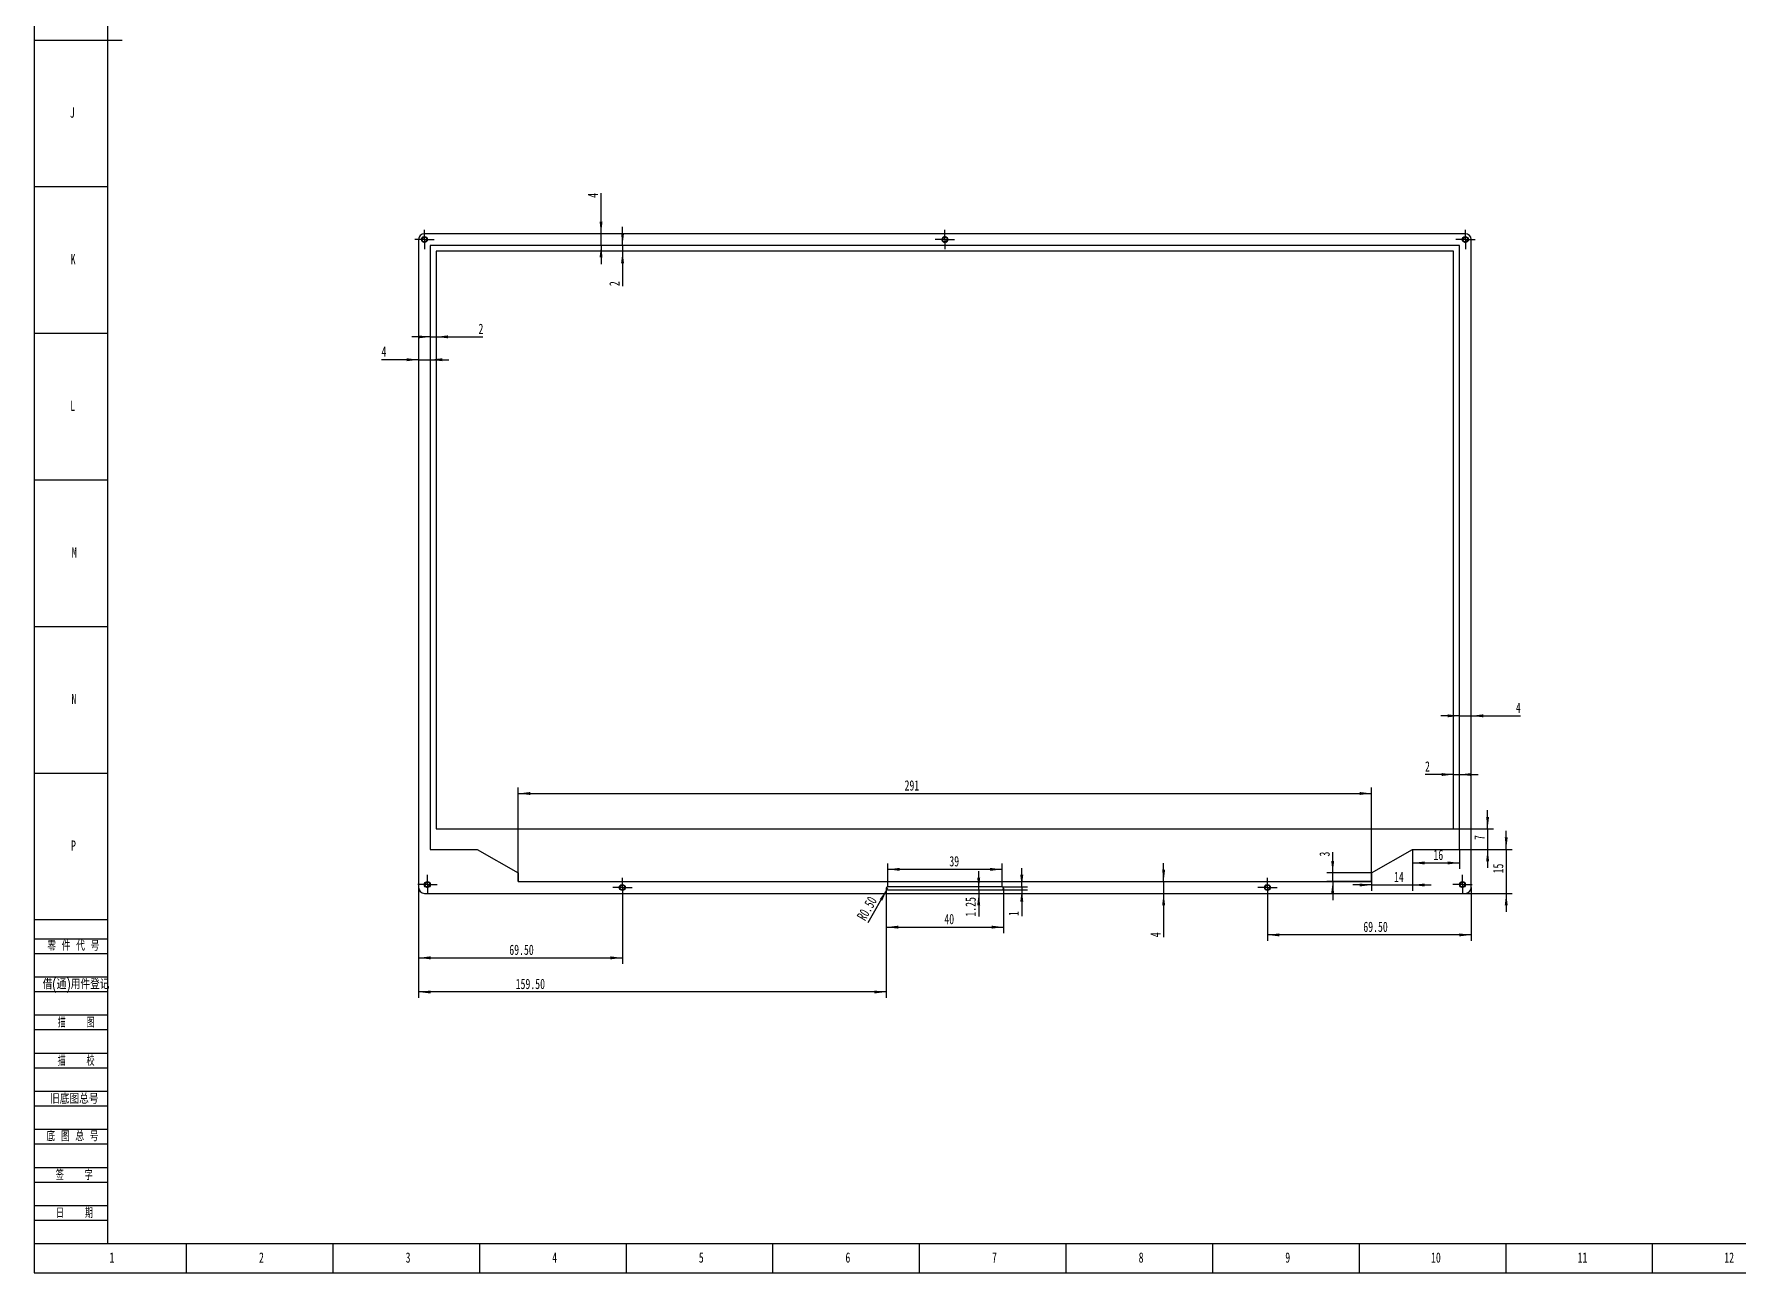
# Model space of a CAD drawing. Header units: millimetres. Extents: x 0 to 1189, y 0 to 841.
# Drawn here: x 0 to 581, y 0 to 423 of the extents above; entities that cross this region are included whole.
import ezdxf

# ---------------------------------------------------------------- set-up
doc = ezdxf.new("R2010")
doc.units = ezdxf.units.MM
doc.linetypes.add('HIDDEN', pattern=[1.905, 1.27, -0.635])
for name, color, linetype in [('10', 7, 'Continuous'), ('5', 7, 'Continuous'), ('9', 7, 'Continuous')]:
    doc.layers.add(name, color=color, linetype=linetype)
doc.styles.add('SLDTEXTSTYLE0', font='TXT', dxfattribs={"width": 0.7, "bigfont": 'bigfont'})
doc.styles.add('SLDTEXTSTYLE2', font='TXT', dxfattribs={"width": 0.614286, "bigfont": 'bigfont'})
doc.styles.add('SLDTEXTSTYLE4', font='TXT', dxfattribs={"width": 0.566667, "bigfont": 'bigfont'})
doc.styles.add('SLDTEXTSTYLE5', font='TXT', dxfattribs={"width": 0.7})
doc.dimstyles.new('SLDDIMSTYLE0', dxfattribs={"dimtxt": 3.5, "dimasz": 4.08, "dimexe": 0, "dimexo": 0.0625, "dimgap": 0.875, "dimtad": 2, "dimrnd": 1e-09, "dimzin": 12, "dimdsep": 46, "dimtxsty": 'SLDTEXTSTYLE5', "dimsah": 1, "dimcen": 0.09, "dimadec": 0, "dimazin": 3, "dimtfac": 1, "dimtmove": 0, "dimatfit": 0, "dimfxl": 0, "dimfrac": 2, "dimtolj": 1, "dimtzin": 12, "dimarcsym": 0})
doc.dimstyles.new('SLDDIMSTYLE1', dxfattribs={"dimtxt": 3.5, "dimasz": 4.08, "dimexe": 0, "dimexo": 0.0625, "dimgap": 0.875, "dimtad": 2, "dimrnd": 1e-09, "dimzin": 12, "dimdsep": 46, "dimtxsty": 'SLDTEXTSTYLE5', "dimsah": 1, "dimcen": 0.09, "dimadec": 0, "dimazin": 3, "dimtfac": 1, "dimtofl": 0, "dimtmove": 0, "dimatfit": 3, "dimfxl": 0, "dimfrac": 2, "dimtolj": 1, "dimtzin": 12, "dimarcsym": 0})
doc.dimstyles.new('SLDDIMSTYLE3', dxfattribs={"dimtxt": 3.5, "dimasz": 4.08, "dimexe": 0, "dimexo": 0.0625, "dimgap": 0.875, "dimtad": 2, "dimrnd": 1e-09, "dimzin": 4, "dimdsep": 46, "dimtxsty": 'SLDTEXTSTYLE5', "dimsah": 1, "dimcen": 0.09, "dimadec": 0, "dimazin": 1, "dimtfac": 1, "dimtofl": 0, "dimtmove": 0, "dimatfit": 3, "dimfxl": 0, "dimfrac": 2, "dimtolj": 1, "dimtzin": 12, "dimarcsym": 0})
doc.dimstyles.new('SLDDIMSTYLE4', dxfattribs={"dimtxt": 3.5, "dimasz": 4.08, "dimexe": 0, "dimexo": 0.0625, "dimgap": 0.875, "dimtad": 2, "dimrnd": 1e-09, "dimzin": 0, "dimdsep": 46, "dimtxsty": 'SLDTEXTSTYLE5', "dimsah": 1, "dimcen": 0, "dimadec": 0, "dimazin": 0, "dimtfac": 1, "dimtofl": 0, "dimtmove": 0, "dimatfit": 3, "dimfxl": 0, "dimfrac": 2, "dimtolj": 1, "dimtzin": 12, "dimarcsym": 0})

# ---------------------------------------------------------------- blocks, each defined once
blk = doc.blocks.new('_D_20')
at = {"layer": '10'}
for q in [(284.29, 119.36), (291.13, 131.21)]:
    blk.add_line((290.88, 130.78), q, dxfattribs=at)
blk.add_solid([(290.88, 130.78), (288.4, 127.5), (289.28, 126.99)], dxfattribs=at)
at = {"layer": '10', "insert": (280.42, 121.59), "char_height": 3.5, "attachment_point": 1, "rotation": 60, "style": 'SLDTEXTSTYLE5'}
blk.add_mtext('R0.50', dxfattribs=at)
blk = doc.blocks.new('_D_21')
at = {"layer": '10'}
for p, q in [((291.13, 131.71), (291.13, 139.64)), ((330.13, 131.71), (330.13, 139.64)), ((330.13, 137.64), (291.13, 137.64))]:
    blk.add_line(p, q, dxfattribs=at)
for points in [[(291.13, 137.64), (295.21, 137.14), (295.21, 138.15)], [(330.13, 137.64), (326.05, 138.15), (326.05, 137.14)]]:
    blk.add_solid(points, dxfattribs=at)
at = {"layer": '10', "insert": (312.14, 142.16), "char_height": 3.5, "attachment_point": 1, "style": 'SLDTEXTSTYLE5'}
blk.add_mtext('39', dxfattribs=at)
blk = doc.blocks.new('_D_22')
at = {"layer": '10'}
for p, q in [((290.63, 131.21), (290.63, 115.93)), ((330.63, 131.21), (330.63, 115.93)), ((290.63, 117.93), (330.63, 117.93))]:
    blk.add_line(p, q, dxfattribs=at)
for points in [[(290.63, 117.93), (294.71, 117.43), (294.71, 118.44)], [(330.63, 117.93), (326.55, 118.44), (326.55, 117.43)]]:
    blk.add_solid(points, dxfattribs=at)
at = {"layer": '10', "insert": (310.44, 122.45), "char_height": 3.5, "attachment_point": 1, "style": 'SLDTEXTSTYLE5'}
blk.add_mtext('40', dxfattribs=at)
blk = doc.blocks.new('_D_23')
at = {"layer": '10'}
for p, q in [((336.85, 131.71), (336.85, 138.06)), ((330.13, 131.71), (338.85, 131.71)), ((330.13, 130.71), (338.85, 130.71)), ((336.85, 131.71), (336.85, 130.71)), ((336.85, 130.71), (336.85, 121.72))]:
    blk.add_line(p, q, dxfattribs=at)
for points in [[(336.85, 131.71), (337.36, 135.79), (336.34, 135.79)], [(336.85, 130.71), (336.34, 126.63), (337.36, 126.63)]]:
    blk.add_solid(points, dxfattribs=at)
at = {"layer": '10', "insert": (332.34, 121.72), "char_height": 3.5, "attachment_point": 1, "rotation": 90, "style": 'SLDTEXTSTYLE5'}
blk.add_mtext('1', dxfattribs=at)
blk = doc.blocks.new('_D_24')
at = {"layer": '10'}
for p, q in [((470.13, 144.46), (470.13, 137.83)), ((470.13, 139.83), (486.13, 139.83)), ((486.13, 144.46), (486.13, 137.83))]:
    blk.add_line(p, q, dxfattribs=at)
for points in [[(470.13, 139.83), (474.21, 139.32), (474.21, 140.34)], [(486.13, 139.83), (482.05, 140.34), (482.05, 139.32)]]:
    blk.add_solid(points, dxfattribs=at)
at = {"layer": '10', "insert": (477.24, 144.34), "char_height": 3.5, "attachment_point": 1, "style": 'SLDTEXTSTYLE5'}
blk.add_mtext('16', dxfattribs=at)
blk = doc.blocks.new('_D_25')
at = {"layer": '10'}
for p, q in [((442.88, 136.46), (442.88, 143.54)), ((456.13, 136.46), (440.88, 136.46)), ((442.88, 133.46), (442.88, 136.46)), ((456.13, 133.46), (440.88, 133.46)), ((442.88, 133.46), (442.88, 127.11))]:
    blk.add_line(p, q, dxfattribs=at)
for points in [[(442.88, 136.46), (443.39, 140.54), (442.37, 140.54)], [(442.88, 133.46), (442.37, 129.38), (443.39, 129.38)]]:
    blk.add_solid(points, dxfattribs=at)
at = {"layer": '10', "insert": (438.37, 142.01), "char_height": 3.5, "attachment_point": 1, "rotation": 90, "style": 'SLDTEXTSTYLE5'}
blk.add_mtext('3', dxfattribs=at)
blk = doc.blocks.new('_D_26')
at = {"layer": '10'}
for p, q in [((165.13, 133.46), (165.13, 165.52)), ((165.13, 163.52), (456.13, 163.52)), ((456.13, 133.46), (456.13, 165.52))]:
    blk.add_line(p, q, dxfattribs=at)
for points in [[(165.13, 163.52), (169.21, 163.01), (169.21, 164.03)], [(456.13, 163.52), (452.05, 164.03), (452.05, 163.01)]]:
    blk.add_solid(points, dxfattribs=at)
at = {"layer": '10', "insert": (296.87, 168.03), "char_height": 3.5, "attachment_point": 1, "style": 'SLDTEXTSTYLE5'}
blk.add_mtext('291', dxfattribs=at)
blk = doc.blocks.new('_D_27')
at = {"layer": '10'}
for p, q in [((470.13, 144.46), (470.13, 130.32)), ((456.13, 136.46), (456.13, 130.32)), ((456.13, 132.32), (449.78, 132.32)), ((456.13, 132.32), (470.13, 132.32)), ((470.13, 132.32), (476.48, 132.32))]:
    blk.add_line(p, q, dxfattribs=at)
for points in [[(456.13, 132.32), (452.05, 132.82), (452.05, 131.81)], [(470.13, 132.32), (474.21, 131.81), (474.21, 132.82)]]:
    blk.add_solid(points, dxfattribs=at)
at = {"layer": '10', "insert": (463.8, 136.83), "char_height": 3.5, "attachment_point": 1, "style": 'SLDTEXTSTYLE5'}
blk.add_mtext('14', dxfattribs=at)
blk = doc.blocks.new('_D_28')
at = {"layer": '10'}
for p, q in [((502.06, 144.46), (502.06, 150.81)), ((486.13, 144.46), (504.06, 144.46)), ((502.06, 144.46), (502.06, 129.46)), ((488.13, 129.46), (504.06, 129.46)), ((502.06, 129.46), (502.06, 123.11))]:
    blk.add_line(p, q, dxfattribs=at)
for points in [[(502.06, 144.46), (502.57, 148.54), (501.56, 148.54)], [(502.06, 129.46), (501.56, 125.38), (502.57, 125.38)]]:
    blk.add_solid(points, dxfattribs=at)
at = {"layer": '10', "insert": (497.55, 136.27), "char_height": 3.5, "attachment_point": 1, "rotation": 90, "style": 'SLDTEXTSTYLE5'}
blk.add_mtext('15', dxfattribs=at)
blk = doc.blocks.new('_D_29')
at = {"layer": '10'}
for p, q in [((495.72, 151.46), (495.72, 157.81)), ((484.13, 151.46), (497.72, 151.46)), ((495.72, 151.46), (495.72, 144.46)), ((486.13, 144.46), (497.72, 144.46)), ((495.72, 144.46), (495.72, 138.11))]:
    blk.add_line(p, q, dxfattribs=at)
for points in [[(495.72, 151.46), (496.23, 155.54), (495.21, 155.54)], [(495.72, 144.46), (495.21, 140.38), (496.23, 140.38)]]:
    blk.add_solid(points, dxfattribs=at)
at = {"layer": '10', "insert": (491.21, 147.65), "char_height": 3.5, "attachment_point": 1, "rotation": 90, "style": 'SLDTEXTSTYLE5'}
blk.add_mtext('7', dxfattribs=at)
blk = doc.blocks.new('_D_30')
at = {"layer": '10'}
for p, q in [((484.13, 169.99), (474.38, 169.99)), ((484.13, 169.99), (486.13, 169.99)), ((486.13, 169.99), (492.48, 169.99))]:
    blk.add_line(p, q, dxfattribs=at)
for points in [[(484.13, 169.99), (480.05, 170.49), (480.05, 169.48)], [(486.13, 169.99), (490.21, 169.48), (490.21, 170.49)]]:
    blk.add_solid(points, dxfattribs=at)
at = {"layer": '10', "insert": (474.38, 174.5), "char_height": 3.5, "attachment_point": 1, "style": 'SLDTEXTSTYLE5'}
blk.add_mtext('2', dxfattribs=at)
blk = doc.blocks.new('_D_31')
at = {"layer": '10'}
for p, q in [((486.13, 190), (479.78, 190)), ((486.13, 190), (490.13, 190)), ((490.13, 190), (506.9, 190))]:
    blk.add_line(p, q, dxfattribs=at)
for points in [[(486.13, 190), (482.05, 190.51), (482.05, 189.5)], [(490.13, 190), (494.21, 189.5), (494.21, 190.51)]]:
    blk.add_solid(points, dxfattribs=at)
at = {"layer": '10', "insert": (505.37, 194.52), "char_height": 3.5, "attachment_point": 1, "style": 'SLDTEXTSTYLE5'}
blk.add_mtext('4', dxfattribs=at)
blk = doc.blocks.new('_D_32')
at = {"layer": '10'}
for p, q in [((385.23, 133.46), (385.23, 139.81)), ((385.23, 133.46), (385.23, 129.46)), ((385.23, 129.46), (385.23, 114.53))]:
    blk.add_line(p, q, dxfattribs=at)
for points in [[(385.23, 133.46), (385.74, 137.54), (384.72, 137.54)], [(385.23, 129.46), (384.72, 125.38), (385.74, 125.38)]]:
    blk.add_solid(points, dxfattribs=at)
at = {"layer": '10', "insert": (380.72, 114.53), "char_height": 3.5, "attachment_point": 1, "rotation": 90, "style": 'SLDTEXTSTYLE5'}
blk.add_mtext('4', dxfattribs=at)
blk = doc.blocks.new('_D_33')
at = {"layer": '10'}
for p, q in [((193.36, 354.46), (193.36, 368.22)), ((193.36, 350.46), (193.36, 354.46)), ((193.36, 350.46), (193.36, 344.11))]:
    blk.add_line(p, q, dxfattribs=at)
for points in [[(193.36, 354.46), (193.87, 358.54), (192.86, 358.54)], [(193.36, 350.46), (192.86, 346.38), (193.87, 346.38)]]:
    blk.add_solid(points, dxfattribs=at)
at = {"layer": '10', "insert": (188.85, 366.69), "char_height": 3.5, "attachment_point": 1, "rotation": 90, "style": 'SLDTEXTSTYLE5'}
blk.add_mtext('4', dxfattribs=at)
blk = doc.blocks.new('_D_34')
at = {"layer": '10'}
for p, q in [((200.69, 350.46), (200.69, 356.81)), ((200.69, 350.46), (200.69, 348.46)), ((200.69, 348.46), (200.69, 336.58))]:
    blk.add_line(p, q, dxfattribs=at)
for points in [[(200.69, 350.46), (201.2, 354.54), (200.18, 354.54)], [(200.69, 348.46), (200.18, 344.38), (201.2, 344.38)]]:
    blk.add_solid(points, dxfattribs=at)
at = {"layer": '10', "insert": (196.18, 336.58), "char_height": 3.5, "attachment_point": 1, "rotation": 90, "style": 'SLDTEXTSTYLE5'}
blk.add_mtext('2', dxfattribs=at)
blk = doc.blocks.new('_D_35')
at = {"layer": '10'}
for p, q in [((135.13, 319.26), (128.78, 319.26)), ((135.13, 319.26), (137.13, 319.26)), ((137.13, 319.26), (153.1, 319.26))]:
    blk.add_line(p, q, dxfattribs=at)
for points in [[(135.13, 319.26), (131.05, 319.77), (131.05, 318.75)], [(137.13, 319.26), (141.21, 318.75), (141.21, 319.77)]]:
    blk.add_solid(points, dxfattribs=at)
at = {"layer": '10', "insert": (151.56, 323.77), "char_height": 3.5, "attachment_point": 1, "style": 'SLDTEXTSTYLE5'}
blk.add_mtext('2', dxfattribs=at)
blk = doc.blocks.new('_D_36')
at = {"layer": '10'}
for p, q in [((131.13, 311.47), (118.47, 311.47)), ((131.13, 311.47), (135.13, 311.47)), ((135.13, 311.47), (141.48, 311.47))]:
    blk.add_line(p, q, dxfattribs=at)
for points in [[(131.13, 311.47), (127.05, 311.97), (127.05, 310.96)], [(135.13, 311.47), (139.21, 310.96), (139.21, 311.97)]]:
    blk.add_solid(points, dxfattribs=at)
at = {"layer": '10', "insert": (118.47, 315.98), "char_height": 3.5, "attachment_point": 1, "style": 'SLDTEXTSTYLE5'}
blk.add_mtext('4', dxfattribs=at)
blk = doc.blocks.new('_D_37')
at = {"layer": '10'}
for p, q in [((420.63, 128.16), (420.63, 113.3)), ((490.13, 131.46), (490.13, 113.3)), ((490.13, 115.3), (420.63, 115.3))]:
    blk.add_line(p, q, dxfattribs=at)
for points in [[(420.63, 115.3), (424.71, 114.79), (424.71, 115.8)], [(490.13, 115.3), (486.05, 115.8), (486.05, 114.79)]]:
    blk.add_solid(points, dxfattribs=at)
at = {"layer": '10', "insert": (453.33, 119.81), "char_height": 3.5, "attachment_point": 1, "style": 'SLDTEXTSTYLE5'}
blk.add_mtext('69.50', dxfattribs=at)
blk = doc.blocks.new('_D_38')
at = {"layer": '10'}
for p, q in [((131.13, 131.46), (131.13, 105.46)), ((200.63, 128.16), (200.63, 105.46)), ((131.13, 107.46), (200.63, 107.46))]:
    blk.add_line(p, q, dxfattribs=at)
for points in [[(131.13, 107.46), (135.21, 106.95), (135.21, 107.97)], [(200.63, 107.46), (196.55, 107.97), (196.55, 106.95)]]:
    blk.add_solid(points, dxfattribs=at)
at = {"layer": '10', "insert": (162.07, 111.97), "char_height": 3.5, "attachment_point": 1, "style": 'SLDTEXTSTYLE5'}
blk.add_mtext('69.50', dxfattribs=at)
blk = doc.blocks.new('_D_39')
at = {"layer": '10'}
for p, q in [((131.13, 131.46), (131.13, 93.82)), ((290.63, 131.21), (290.63, 93.82)), ((290.63, 95.82), (131.13, 95.82))]:
    blk.add_line(p, q, dxfattribs=at)
for points in [[(131.13, 95.82), (135.21, 95.31), (135.21, 96.32)], [(290.63, 95.82), (286.55, 96.32), (286.55, 95.31)]]:
    blk.add_solid(points, dxfattribs=at)
at = {"layer": '10', "insert": (164.25, 100.33), "char_height": 3.5, "attachment_point": 1, "style": 'SLDTEXTSTYLE5'}
blk.add_mtext('159.50', dxfattribs=at)
blk = doc.blocks.new('_D_40')
at = {"layer": '10'}
for p, q in [((322.16, 130.71), (322.16, 137.06)), ((322.16, 130.71), (322.16, 129.46)), ((322.16, 129.46), (322.16, 121.52))]:
    blk.add_line(p, q, dxfattribs=at)
for points in [[(322.16, 130.71), (322.67, 134.79), (321.65, 134.79)], [(322.16, 129.46), (321.65, 125.38), (322.67, 125.38)]]:
    blk.add_solid(points, dxfattribs=at)
at = {"layer": '10', "insert": (317.65, 121.52), "char_height": 3.5, "attachment_point": 1, "rotation": 90, "style": 'SLDTEXTSTYLE5'}
blk.add_mtext('1.25', dxfattribs=at)
blk = doc.blocks.new('SW_CENTERMARKSYMBOL_7')
at = {"layer": '10', "color": 0}
for p, q in [((-2.5, 0), (-3.3, 0)), ((0, 0), (-2.5, 0)), ((0, 2.5), (0, 3.3)), ((0, 0), (0, 2.5)), ((0, 0), (0, -2.5)), ((0, 0), (2.5, 0)), ((2.5, 0), (3.3, 0)), ((0, -2.5), (0, -3.3))]:
    blk.add_line(p, q, dxfattribs=at)
blk = doc.blocks.new('SW_CENTERMARKSYMBOL_8')
at = {"layer": '10', "color": 0}
for p, q in [((-2.5, 0), (-3.3, 0)), ((0, 0), (-2.5, 0)), ((0, 2.5), (0, 3.3)), ((0, 0), (0, 2.5)), ((0, 0), (0, -2.5)), ((0, 0), (2.5, 0)), ((2.5, 0), (3.3, 0)), ((0, -2.5), (0, -3.3))]:
    blk.add_line(p, q, dxfattribs=at)
blk = doc.blocks.new('SW_CENTERMARKSYMBOL_9')
at = {"layer": '10', "color": 0}
for p, q in [((-2.5, 0), (-3.3, 0)), ((0, 0), (-2.5, 0)), ((0, 2.5), (0, 3.3)), ((0, 0), (0, 2.5)), ((0, 0), (0, -2.5)), ((0, 0), (2.5, 0)), ((2.5, 0), (3.3, 0)), ((0, -2.5), (0, -3.3))]:
    blk.add_line(p, q, dxfattribs=at)
blk = doc.blocks.new('SW_CENTERMARKSYMBOL_10')
at = {"layer": '10', "color": 0}
for p, q in [((-2.5, 0), (-3.3, 0)), ((0, 0), (-2.5, 0)), ((0, 2.5), (0, 3.3)), ((0, 0), (0, 2.5)), ((0, 0), (0, -2.5)), ((0, 0), (2.5, 0)), ((2.5, 0), (3.3, 0)), ((0, -2.5), (0, -3.3))]:
    blk.add_line(p, q, dxfattribs=at)
blk = doc.blocks.new('SW_CENTERMARKSYMBOL_11')
at = {"layer": '10', "color": 0}
for p, q in [((-2.5, 0), (-3.3, 0)), ((0, 0), (-2.5, 0)), ((0, 2.5), (0, 3.3)), ((0, 0), (0, 2.5)), ((0, 0), (0, -2.5)), ((0, 0), (2.5, 0)), ((2.5, 0), (3.3, 0)), ((0, -2.5), (0, -3.3))]:
    blk.add_line(p, q, dxfattribs=at)
blk = doc.blocks.new('SW_CENTERMARKSYMBOL_12')
at = {"layer": '10', "color": 0}
for p, q in [((-2.5, 0), (-3.3, 0)), ((0, 0), (-2.5, 0)), ((0, 2.5), (0, 3.3)), ((0, 0), (0, 2.5)), ((0, 0), (0, -2.5)), ((0, 0), (2.5, 0)), ((2.5, 0), (3.3, 0)), ((0, -2.5), (0, -3.3))]:
    blk.add_line(p, q, dxfattribs=at)
blk = doc.blocks.new('SW_CENTERMARKSYMBOL_13')
at = {"layer": '10', "color": 0}
for p, q in [((-2.5, 0), (-3.3, 0)), ((0, 0), (-2.5, 0)), ((0, 2.5), (0, 3.3)), ((0, 0), (0, 2.5)), ((0, 0), (0, -2.5)), ((0, 0), (2.5, 0)), ((2.5, 0), (3.3, 0)), ((0, -2.5), (0, -3.3))]:
    blk.add_line(p, q, dxfattribs=at)

msp = doc.modelspace()

# ---------------------------------------------------------------- linework, layer by layer
at = {"color": 7, "linetype": 'Continuous', "lineweight": 25}
for p, q in [((131.134, 352.46), (131.134, 131.46)), ((488.134, 354.46), (133.134, 354.46)), ((486.134, 350.46), (135.134, 350.46)), ((135.134, 350.46), (135.134, 144.46)), ((486.134, 144.46), (486.134, 350.46)), ((490.134, 131.46), (490.134, 352.46)), ((484.134, 348.46), (137.134, 348.46)), ((137.134, 348.46), (137.134, 151.46)), ((484.134, 151.46), (484.134, 348.46)), ((137.134, 151.46), (484.134, 151.46)), ((135.134, 144.46), (151.134, 144.46)), ((151.134, 144.46), (165.134, 136.46)), ((456.134, 136.46), (470.134, 144.46)), ((470.134, 144.46), (486.134, 144.46)), ((165.134, 136.46), (165.134, 133.46)), ((456.134, 133.46), (456.134, 136.46)), ((133.134, 129.46), (488.134, 129.46)), ((165.134, 133.46), (456.134, 133.46)), ((330.134, 131.71), (291.134, 131.71)), ((291.134, 130.71), (330.134, 130.71))]:
    msp.add_line(p, q, dxfattribs=at)
for centre, radius in [((133.134, 352.46), 1.025), ((133.134, 352.46), 0.8), ((310.634, 352.46), 0.8), ((488.134, 352.46), 1.025), ((488.134, 352.46), 0.8), ((134.134, 132.46), 1.025), ((134.134, 132.46), 0.8), ((200.634, 131.46), 1.025), ((200.634, 131.46), 0.8), ((420.634, 131.46), 1.025), ((420.634, 131.46), 0.8), ((487.134, 132.46), 1.025), ((487.134, 132.46), 0.8)]:
    msp.add_circle(centre, radius, dxfattribs=at)
at = {"color": 7, "linetype": 'HIDDEN', "lineweight": 18}
msp.add_circle((310.634, 352.46), 1.025, dxfattribs=at)
at = {"color": 7, "linetype": 'Continuous', "lineweight": 25}
for centre, radius, start, end in [((133.134, 352.46), 2, 90, 180), ((488.134, 352.46), 2, 0, 90), ((133.134, 131.46), 2, 180, 270), ((291.134, 131.21), 0.5, 90, 180), ((291.134, 131.21), 0.5, 180, 270), ((330.134, 131.21), 0.5, 0, 90), ((330.134, 131.21), 0.5, 270, 0), ((488.134, 131.46), 2, 270, 0)]:
    msp.add_arc(centre, radius, start, end, dxfattribs=at)
at = {"color": 7, "linetype": 'Continuous', "lineweight": 18}
for centre in [(133.134, 352.46), (310.634, 352.46), (488.134, 352.46), (134.134, 132.46), (200.634, 131.46), (420.634, 131.46), (487.134, 132.46)]:
    msp.add_arc(centre, 1, 255, 195, dxfattribs=at)
at = {"layer": '5', "color": 7}
for p, q in [((0, 841), (0, 0)), ((0, 114), (25, 114)), ((0, 109), (25, 109)), ((0, 101), (25, 101)), ((0, 96), (25, 96)), ((0, 88), (25, 88)), ((0, 83), (25, 83)), ((0, 75), (25, 75)), ((0, 70), (25, 70)), ((0, 62), (25, 62)), ((0, 57), (25, 57)), ((0, 49), (25, 49)), ((0, 44), (25, 44)), ((0, 36), (25, 36)), ((0, 31), (25, 31)), ((0, 23), (25, 23)), ((0, 18), (25, 18)), ((0, 0), (1189, 0))]:
    msp.add_line(p, q, dxfattribs=at)
at = {"layer": '5', "color": 7, "lineweight": 25}
for p, q in [((25, 831.05), (25, 10)), ((0, 10), (1179, 10))]:
    msp.add_line(p, q, dxfattribs=at)
at = {"layer": '5', "lineweight": 25}
msp.add_line((0, 420.5), (30, 420.5), dxfattribs=at)
at = {"layer": '5'}
for p, q in [((0, 370.5), (25, 370.5)), ((0, 320.5), (25, 320.5)), ((0, 270.5), (25, 270.5)), ((0, 220.5), (25, 220.5)), ((0, 170.5), (25, 170.5)), ((0, 120.5), (25, 120.5)), ((52, 0), (52, 10)), ((102, 0), (102, 10)), ((152, 0), (152, 10)), ((202, 0), (202, 10)), ((252, 0), (252, 10)), ((302, 0), (302, 10)), ((352, 0), (352, 10)), ((402, 0), (402, 10)), ((452, 0), (452, 10)), ((502, 0), (502, 10)), ((552, 0), (552, 10))]:
    msp.add_line(p, q, dxfattribs=at)

# ---------------------------------------------------------------- block references
at = {"layer": '10'}
for name, p in [('SW_CENTERMARKSYMBOL_9', (133.134, 352.46)), ('SW_CENTERMARKSYMBOL_7', (310.634, 352.46)), ('SW_CENTERMARKSYMBOL_8', (488.134, 352.46)), ('SW_CENTERMARKSYMBOL_10', (134.134, 132.46)), ('SW_CENTERMARKSYMBOL_13', (200.634, 131.46)), ('SW_CENTERMARKSYMBOL_12', (420.634, 131.46)), ('SW_CENTERMARKSYMBOL_11', (487.134, 132.46))]:
    msp.add_blockref(name, p, dxfattribs=at)

# ---------------------------------------------------------------- texts
at = {"layer": '10', "char_height": 3.5, "attachment_point": 2, "style": 'SLDTEXTSTYLE5'}
for s, insert in [('J', (13.015, 397.505)), ('K', (13.32, 347.505)), ('L', (13.181, 297.505)), ('M', (13.707, 247.505)), ('N', (13.603, 197.505)), ('P', (13.444, 147.505)), ('1', (26.544, 7.005)), ('2', (77.544, 7.005)), ('3', (127.544, 7.005)), ('4', (177.544, 7.005)), ('5', (227.544, 7.005)), ('6', (277.547, 7.005)), ('7', (327.547, 7.005)), ('8', (377.547, 7.005)), ('9', (427.547, 7.005)), ('10', (478.089, 7.005)), ('11', (528.089, 7.005)), ('12', (578.089, 7.005))]:
    msp.add_mtext(s, dxfattribs=dict(at, insert=insert))
at = {"layer": '9', "color": 7, "char_height": 3.5}
for s, insert, attachment_point, style in [('\\M+197EB \\M+18C8F \\M+191E3 \\M+18D86', (4.482, 113.36), 1, 'SLDTEXTSTYLE2'), ('\\M+18ED8(\\M+192CA)\\M+19770\\M+18C8F\\M+1936F记', (2.933, 100.276), 1, 'SLDTEXTSTYLE0'), ('\\M+19560    图', (14.352, 87.176), 2, 'SLDTEXTSTYLE4'), ('\\M+19560    \\M+18D5A', (14.319, 74.137), 2, 'SLDTEXTSTYLE4'), ('\\M+18B8C\\M+192EA图总\\M+18D86', (5.459, 61.201), 1, 'SLDTEXTSTYLE0'), ('\\M+192EA 图 总 \\M+18D86', (4.212, 48.433), 1, 'SLDTEXTSTYLE2'), ('签    \\M+18E9A', (13.706, 35.193), 2, 'SLDTEXTSTYLE4'), ('\\M+193FA    \\M+18AFA', (13.783, 22.233), 2, 'SLDTEXTSTYLE4')]:
    msp.add_mtext(s, dxfattribs=dict(at, insert=insert, attachment_point=attachment_point, style=style))

# ---------------------------------------------------------------- dimensions: what is measured, and where the dimension line sits
at = {"layer": '10'}
for base, p1, p2, picture, middle in [((193.364, 354.46), (135.134, 350.46), (133.134, 354.46), '_D_33', (193.364, 367.454)), ((200.693, 348.46), (135.134, 350.46), (137.134, 348.46), '_D_34', (200.693, 337.349)), ((495.72, 144.46), (484.134, 151.46), (486.134, 144.46), '_D_29', (495.72, 148.412)), ((502.064, 129.46), (486.134, 144.46), (488.134, 129.46), '_D_28', (502.064, 137.801)), ((385.231, 129.46), (456.134, 133.46), (488.134, 129.46), '_D_32', (385.231, 115.297)), ((442.881, 136.46), (456.134, 133.46), (456.134, 136.46), '_D_25', (442.881, 142.773)), ((322.159, 129.46), (330.134, 130.71), (488.134, 129.46), '_D_40', (322.159, 124.587)), ((336.847, 130.71), (330.134, 131.71), (330.134, 130.71), '_D_23', (336.847, 122.484))]:
    dim = msp.add_linear_dim(base=base, p1=p1, p2=p2, angle=90, dimstyle='SLDDIMSTYLE0', dxfattribs=at)
    dim.commit()
    dim.dimension.update_dxf_attribs({"geometry": picture, "text_midpoint": middle, "dimtype": 160})
for base, p1, p2, dimstyle, picture, middle in [((135.134, 311.465), (131.134, 352.46), (135.134, 350.46), 'SLDDIMSTYLE0', '_D_36', (119.24, 311.465)), ((137.134, 319.26), (135.134, 350.46), (137.134, 348.46), 'SLDDIMSTYLE0', '_D_35', (152.331, 319.26)), ((490.134, 190.004), (486.134, 144.46), (490.134, 131.46), 'SLDDIMSTYLE0', '_D_31', (506.134, 190.004)), ((486.134, 169.985), (484.134, 151.46), (486.134, 144.46), 'SLDDIMSTYLE0', '_D_30', (475.144, 169.985)), ((456.134, 163.518), (165.134, 133.46), (456.134, 133.46), 'SLDDIMSTYLE1', '_D_26', (299.173, 163.518)), ((291.134, 137.644), (330.134, 131.71), (291.134, 131.71), 'SLDDIMSTYLE1', '_D_21', (313.673, 137.644)), ((470.134, 132.317), (456.134, 136.46), (470.134, 144.46), 'SLDDIMSTYLE0', '_D_27', (465.333, 132.317)), ((486.134, 139.831), (470.134, 144.46), (486.134, 144.46), 'SLDDIMSTYLE0', '_D_24', (478.778, 139.831)), ((200.634, 107.46), (131.134, 131.46), (200.634, 128.16), 'SLDDIMSTYLE3', '_D_38', (165.901, 107.46)), ((131.134, 95.816), (290.634, 131.21), (131.134, 131.46), 'SLDDIMSTYLE3', '_D_39', (168.853, 95.816)), ((330.634, 117.935), (290.634, 131.21), (330.634, 131.21), 'SLDDIMSTYLE1', '_D_22', (311.976, 117.935)), ((420.634, 115.297), (490.134, 131.46), (420.634, 128.16), 'SLDDIMSTYLE3', '_D_37', (457.163, 115.297))]:
    dim = msp.add_linear_dim(base=base, p1=p1, p2=p2, dimstyle=dimstyle, dxfattribs=at)
    dim.commit()
    dim.dimension.update_dxf_attribs({"geometry": picture, "text_midpoint": middle, "dimtype": 160})
dim = msp.add_radius_dim(center=(291.134, 131.21), mpoint=(290.884, 130.777), dimstyle='SLDDIMSTYLE4', dxfattribs=at)
dim.commit()
dim.dimension.update_dxf_attribs({"geometry": '_D_20', "text_midpoint": (286.096, 122.484), "dimtype": 164})

doc.saveas('drawing.dxf')
